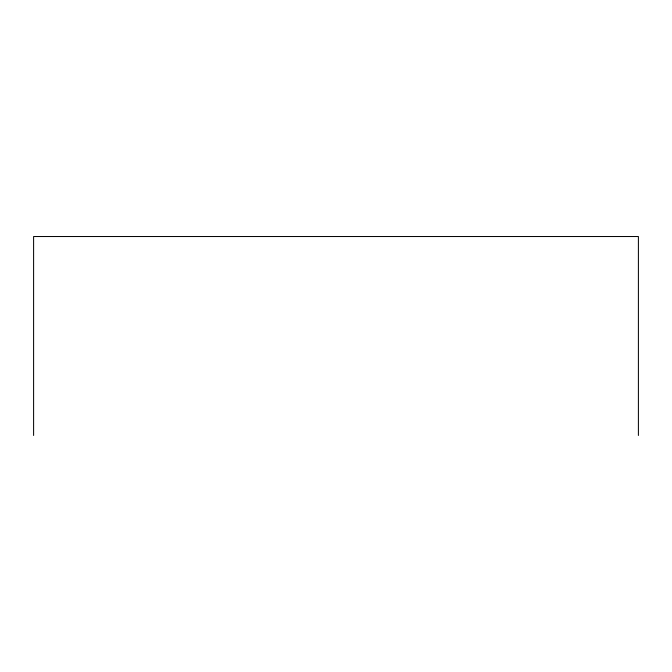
<?xml version="1.0" encoding="UTF-8"?>
<svg xmlns="http://www.w3.org/2000/svg" width="672" height="672" viewBox="0 0 672 672"><rect width="100%" height="100%" fill="white"/><g stroke="black" fill="none" stroke-linecap="round" stroke-linejoin="round"><path stroke-width="1.01" d="M638.4 435.473L638.4 236.527L33.6 236.527L33.6 435.473"/></g></svg>
